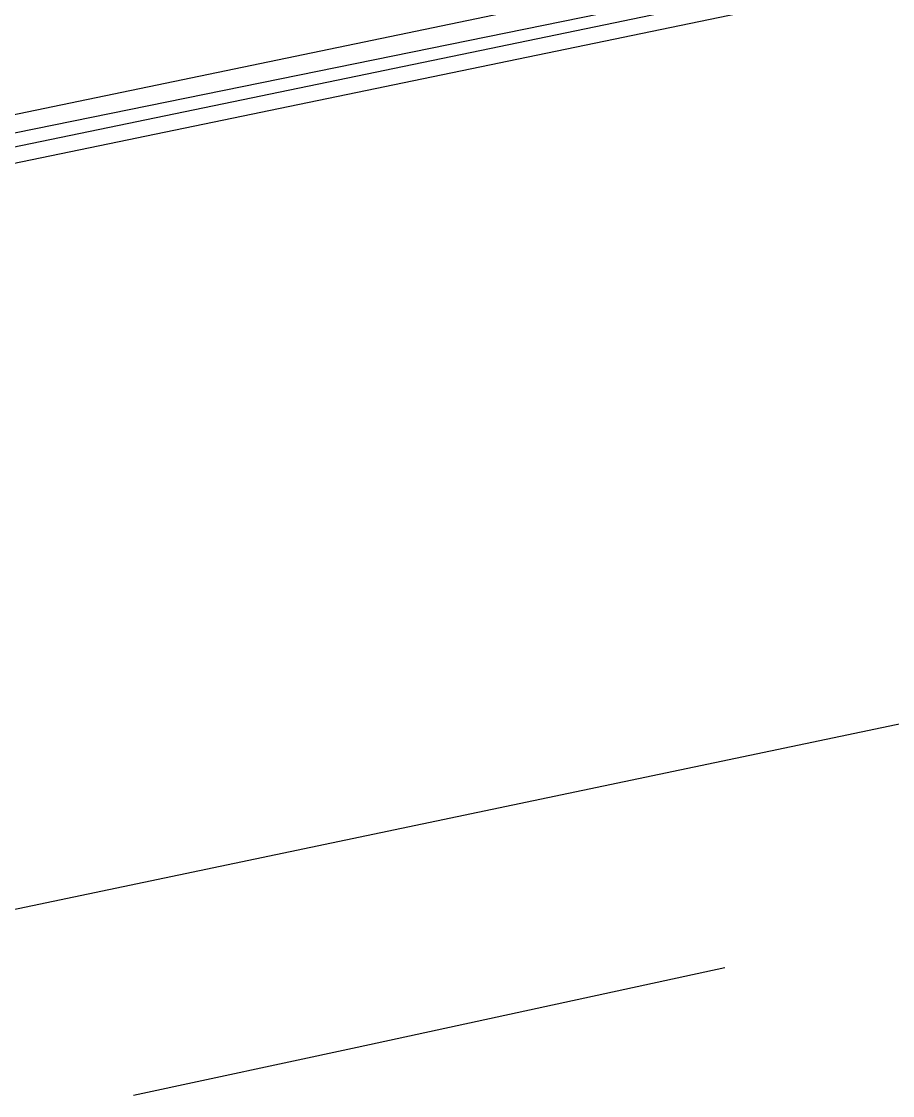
# Model space of a CAD drawing. Header units: feet. Extents: x -84 to 198, y -22 to 181.
# Drawn here: x 64.173 to 64.9, y 150.738 to 151.633 of the extents above; entities that cross this region are included whole.
import ezdxf

# ---------------------------------------------------------------- set-up
doc = ezdxf.new("R2010")
doc.units = ezdxf.units.FT
doc.layers.add('A-LINEA', color=7, linetype='CONTINUOUS')

msp = doc.modelspace()

# ---------------------------------------------------------------- linework, layer by layer
at = {"layer": 'A-LINEA'}
msp.add_line((67.6267, 151.6178), (64, 150.8578), dxfattribs=at)
msp.add_line((67.6267, 151.6178), (64, 150.8578), dxfattribs=at)
for points in [[(67.6133, 152.2711), (63.76, 151.4711), (63.76, 151.4578), (67.6267, 152.2444), (67.6267, 152.2578), (67.6133, 152.2711)], [(67.6133, 152.2711), (63.76, 151.4711), (63.76, 151.4578), (67.6267, 152.2444), (67.6267, 152.2578), (67.6133, 152.2711)], [(67.6267, 152.2444), (63.76, 151.4444), (63.76, 151.4311), (67.6267, 152.2311), (67.6267, 152.2444)], [(67.6267, 152.2444), (63.76, 151.4444), (63.76, 151.4311), (67.6267, 152.2311), (67.6267, 152.2444)], [(64.76, 150.8444), (64.4533, 150.7778), (64.2667, 150.7378)], [(64.76, 150.8444), (64.4533, 150.7778), (64.2667, 150.7378)]]:
    msp.add_lwpolyline(points, dxfattribs=at)

doc.saveas('drawing.dxf')
